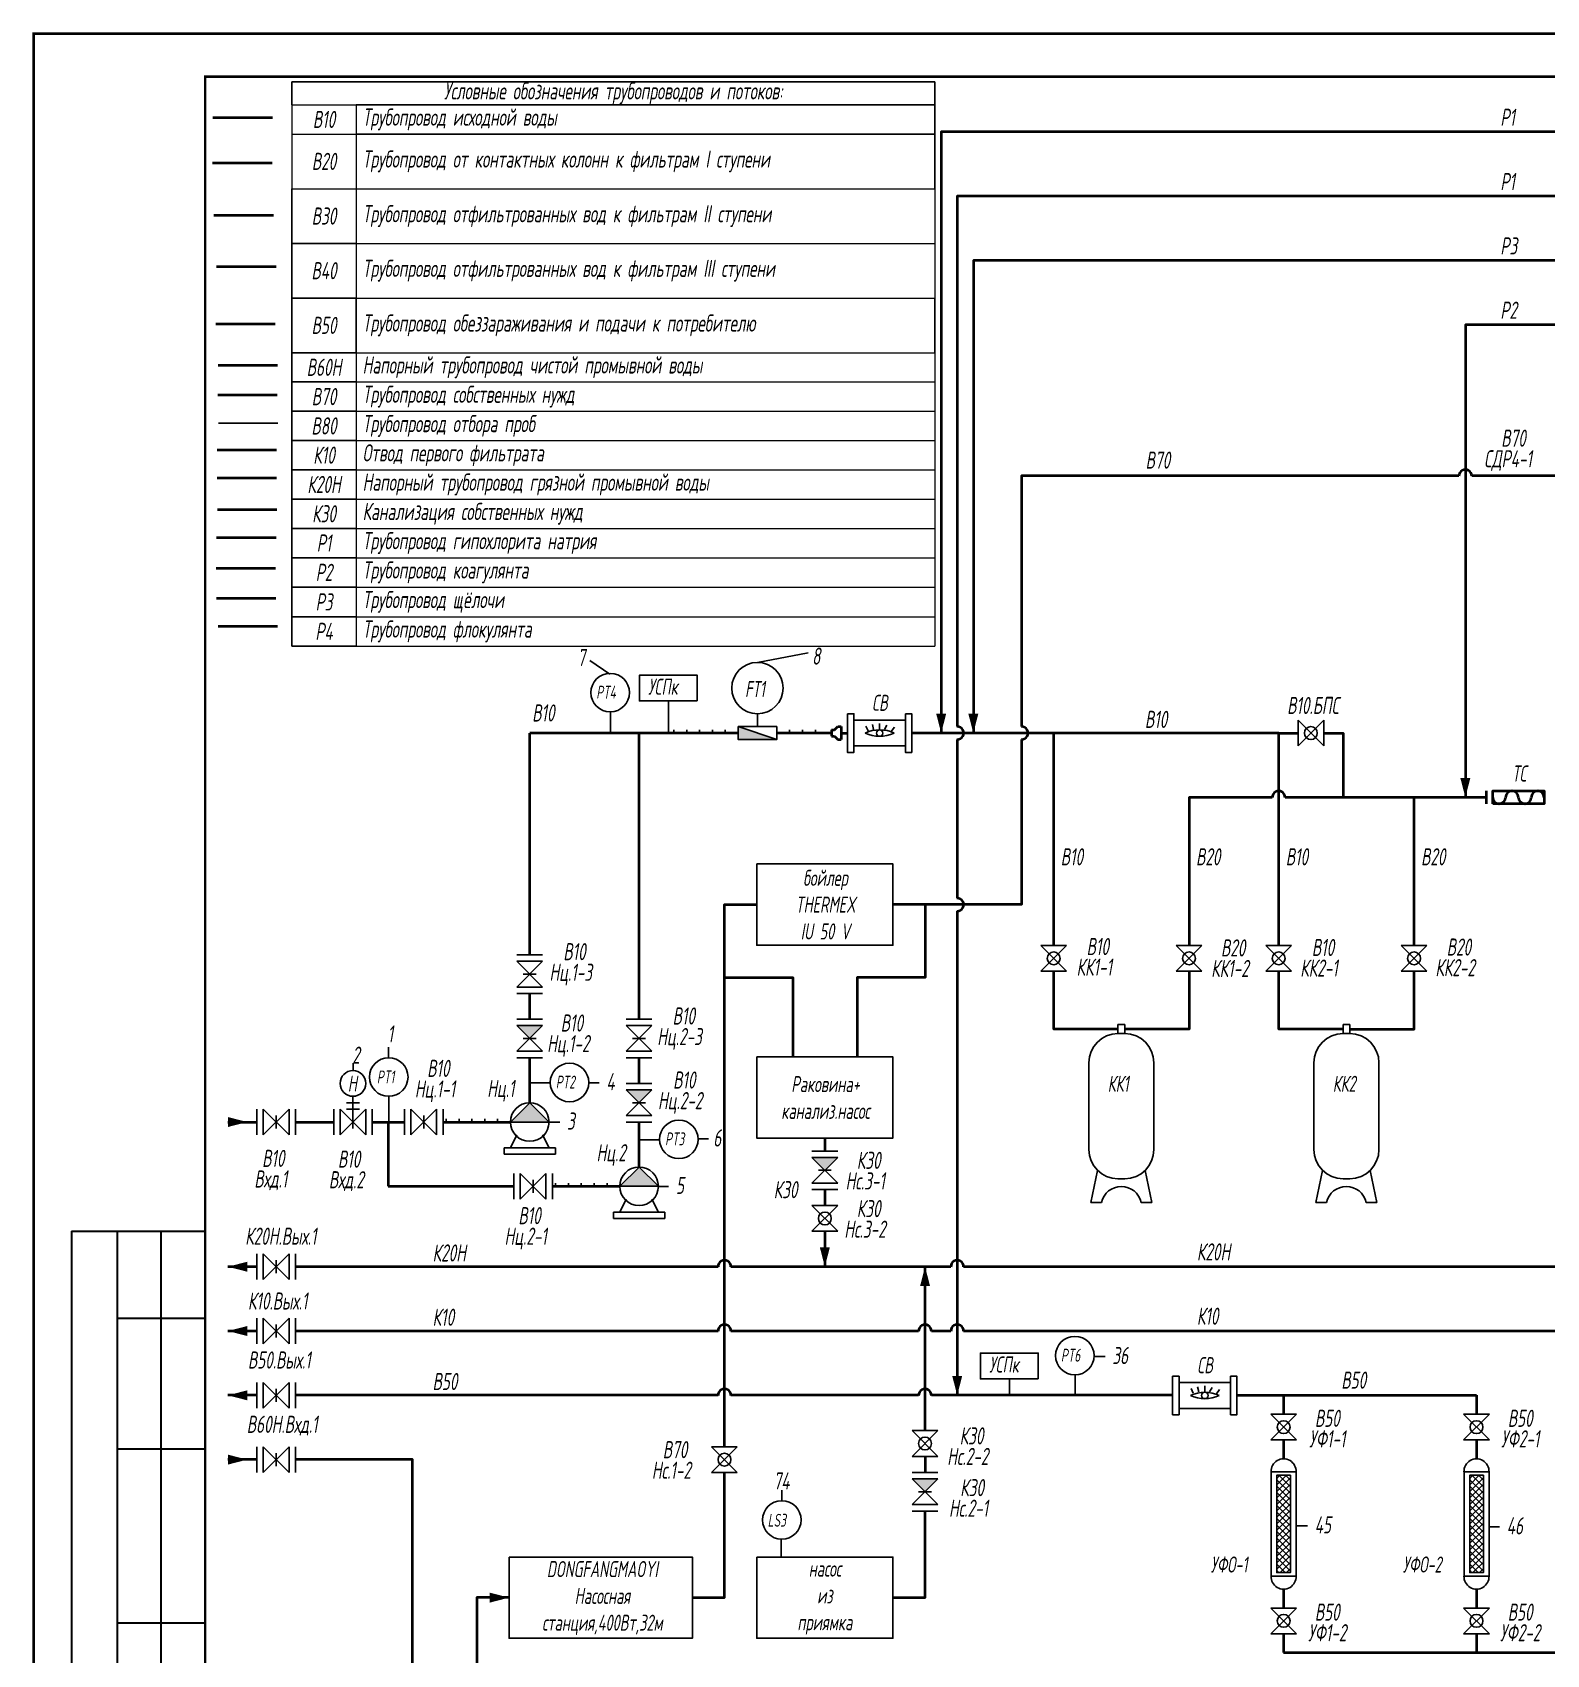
# Model space of a CAD drawing. Header units: millimetres. Extents: x 125 to 10524, y 7125 to 13164.
# Drawn here: x 125.4 to 302, y 10518.9 to 10708.1 of the extents above; entities that cross this region are included whole.
import ezdxf

# ---------------------------------------------------------------- set-up
doc = ezdxf.new("R2010")
doc.units = ezdxf.units.MM
doc.header["$LTSCALE"] = 4
doc.linetypes.add('DASHED2', pattern=[9.525, 6.35, -3.175])
for name, color, linetype in [('1', 7, 'Continuous'), ('2', 7, 'Continuous'), ('В80', 1, 'Continuous'), ('Надписи', 7, 'Continuous')]:
    doc.layers.add(name, color=color, linetype=linetype)
for name, color, linetype, lineweight in [('В10', 66, 'Continuous', 40), ('В30', 136, 'Continuous', 40), ('В40', 142, 'Continuous', 40), ('В50', 180, 'Continuous', 40), ('В60Н', 140, 'Continuous', 40), ('В70', 120, 'Continuous', 40), ('К20Н', 33, 'Continuous', 40), ('К30', 54, 'Continuous', 40), ('Р1', 90, 'Continuous', 40), ('Р2', 220, 'Continuous', 40), ('Р3', 212, 'Continuous', 40), ('Р4', 50, 'Continuous', 40)]:
    doc.layers.add(name, color=color, linetype=linetype, lineweight=lineweight)
doc.layers.add('В20', color=7, linetype='Continuous', lineweight=40, true_color=0x0a7800)
doc.layers.add('К10', color=7, linetype='Continuous', lineweight=40, true_color=0xffbe00)
doc.styles.add('Eskd знаки', font='eskd.shx', dxfattribs={"width": 0.8, "oblique": 10})

# ---------------------------------------------------------------- blocks, each defined once
blk = doc.blocks.new('*T498')
at = {"color": 0, "linetype": 'ByBlock', "lineweight": -2, "transparency": 16777216}
for p, q in [((0, 0), (75, 0)), ((0, 0), (0, -2.69)), ((75, 0), (75, -12.48)), ((7.5, -2.69), (75, -2.69)), ((7.5, -6.11), (75, -6.11)), ((0, -12.48), (0, -65.83)), ((0, -18.86), (7.5, -18.86)), ((0, -25.23), (7.5, -25.23)), ((7.5, -25.23), (7.5, -31.61)), ((75, -25.23), (75, -31.61)), ((0, -31.61), (7.5, -31.61)), ((0, -35.02), (7.5, -35.02)), ((0, -38.44), (7.5, -38.44)), ((0, -41.86), (7.5, -41.86)), ((0, -45.27), (7.5, -45.27)), ((0, -48.69), (7.5, -48.69)), ((0, -52.11), (7.5, -52.11)), ((0, -55.52), (7.5, -55.52)), ((0, -58.94), (7.5, -58.94)), ((0, -62.41), (7.5, -62.41)), ((0, -65.83), (7.5, -65.83))]:
    blk.add_line(p, q, dxfattribs=at)
at = {"color": 7, "linetype": 'ByBlock', "lineweight": 15, "transparency": 16777216}
for p, q in [((0, -2.69), (7.5, -2.69)), ((0, -2.69), (0, -12.48)), ((7.5, -2.69), (7.5, -25.23)), ((0, -6.11), (7.5, -6.11)), ((0, -12.48), (75, -12.48)), ((75, -12.48), (75, -25.23)), ((7.5, -18.86), (75, -18.86)), ((7.5, -25.23), (75, -25.23)), ((7.5, -31.61), (75, -31.61)), ((7.5, -31.61), (7.5, -65.83)), ((75, -31.61), (75, -65.83)), ((7.5, -35.02), (75, -35.02)), ((7.5, -38.44), (75, -38.44)), ((7.5, -41.86), (75, -41.86)), ((7.5, -45.27), (75, -45.27)), ((7.5, -48.69), (75, -48.69)), ((7.5, -52.11), (75, -52.11)), ((7.5, -55.52), (75, -55.52)), ((7.5, -58.94), (75, -58.94)), ((7.5, -62.41), (75, -62.41)), ((7.5, -65.83), (75, -65.83))]:
    blk.add_line(p, q, dxfattribs=at)
at = {"color": 0, "transparency": 16777216, "char_height": 2, "style": 'Eskd знаки'}
for s, insert, width, attachment_point in [('Условные обозначения трубопроводов и потоков:', (37.5, -1.34), 74.9835, 5), ('В10', (3.75, -4.4), 6.825, 5), ('Трубопровод исходной воды', (8.25, -4.4), 66, 4), ('В20', (3.75, -9.29), 6.825, 5), ('Трубопровод от контактных колонн к фильтрам I ступени', (8.25, -9.29), 66, 4), ('В30', (3.75, -15.67), 7.275, 5), ('Трубопровод отфильтрованных вод к фильтрам II ступени', (8.25, -15.67), 66, 4), ('Трубопровод отфильтрованных вод к фильтрам III ступени', (8.25, -22.04), 66, 4), ('В40', (3.75, -22.04), 7.275, 5), ('В50', (3.75, -28.42), 7.275, 5), ('Трубопровод обеззараживания и подачи к потребителю', (8.25, -28.42), 66, 4), ('Напорный трубопровод чистой промывной воды', (8.25, -33.31), 66, 4), ('В60Н', (3.75, -33.31), 7.275, 5), ('В70', (3.75, -36.73), 7.275, 5), ('Трубопровод собственных нужд', (8.25, -36.73), 66, 4), ('В80', (3.75, -40.15), 7.275, 5), ('Трубопровод отбора проб', (8.25, -40.15), 66, 4), ('К10', (3.75, -43.56), 7.275, 5), ('Отвод первого фильтрата', (8.25, -43.56), 66, 4), ('К20Н', (3.75, -46.98), 7.275, 5), ('Напорный трубопровод грязной промывной воды', (8.25, -46.98), 66, 4), ('Канализация собственных нужд', (8.25, -50.4), 66, 4), ('К30', (3.75, -50.4), 7.275, 5), ('Р1', (3.75, -53.81), 7.275, 5), ('Трубопровод гипохлорита натрия', (8.25, -53.81), 66, 4), ('Р2', (3.75, -57.23), 7.275, 5), ('Трубопровод коагулянта', (8.25, -57.23), 66, 4), ('Р3', (3.75, -60.68), 7.275, 5), ('Трубопровод щёлочи', (8.25, -60.68), 66, 4), ('Р4', (3.75, -64.12), 7.275, 5), ('Трубопровод флокулянта', (8.25, -64.12), 66, 4)]:
    blk.add_mtext(s, dxfattribs=dict(at, insert=insert, width=width, attachment_point=attachment_point))
blk = doc.blocks.new('Формат А3')
at = {"color": 0, "linetype": 'Continuous', "const_width": 0.3}
for points in [[(-420, 297), (0, 297), (0, 0), (-420, 0)], [(-400, 5), (-400, 292), (-5, 292), (-5, 5)]]:
    blk.add_lwpolyline(points, close=True, dxfattribs=at)
blk = doc.blocks.new('A$C73A268AF')
at = {"lineweight": 30}
for p, q in [((4.57, 157.46), (20.05, 157.46)), ((4.57, 157.46), (4.57, 91.46)), ((9.89, 157.46), (9.89, 91.46)), ((14.97, 157.46), (14.97, 91.46)), ((9.89, 147.31), (20.05, 147.31)), ((9.89, 132.08), (20.05, 132.08)), ((9.89, 111.77), (20.05, 111.77))]:
    blk.add_line(p, q, dxfattribs=at)
blk.add_blockref('Формат А3', (420.15, 0.15))

msp = doc.modelspace()

# ---------------------------------------------------------------- hatches: boundary and pattern name
h = msp.add_hatch(color=256)
h.dxf.hatch_style = 1
h.paths.add_polyline_path([(184.87, 10592.26), (181.87, 10592.26), (183.37, 10590.76)])
h = msp.add_hatch(color=256)
h.dxf.hatch_style = 1
h.paths.add_polyline_path([(185.62, 10581.01), (183.37, 10583.26), (181.13, 10581.01)])
h = msp.add_hatch(color=256)
h.dxf.hatch_style = 1
h.paths.add_polyline_path([(197.62, 10584.76), (194.62, 10584.76), (196.12, 10583.26)])
h = msp.add_hatch(color=256)
h.dxf.hatch_style = 1
h.paths.add_polyline_path([(198.37, 10573.51), (196.12, 10575.76), (193.88, 10573.51)])
h = msp.add_hatch(color=256)
h.dxf.hatch_style = 1
h.paths.add_polyline_path([(219.29, 10576.88), (216.29, 10576.88), (217.79, 10575.38)])
h = msp.add_hatch(color=256)
h.dxf.hatch_style = 1
h.paths.add_polyline_path([(230.98, 10539.38), (227.98, 10539.38), (229.48, 10537.88)])
at = {"layer": '1'}
h = msp.add_hatch(dxfattribs=at)
h.set_pattern_fill('ANSI37', color=256, scale=0.16875, angle=-90, style=0)
h.set_pattern_definition([(315, (-58.7916, 10688.25724), (0.37885456, 0.37885456), []), (45, (-58.7916, 10688.25724), (-0.37885456, 0.37885456), [])])
h.paths.add_polyline_path([(270.51, 10528.46), (272.1, 10528.46), (272.1, 10539.8), (270.51, 10539.8)])
h = msp.add_hatch(dxfattribs=at)
h.set_pattern_fill('ANSI37', color=256, scale=0.16875, angle=-90, style=0)
h.set_pattern_definition([(315, (-36.2916, 10688.25724), (0.37885456, 0.37885456), []), (45, (-36.2916, 10688.25724), (-0.37885456, 0.37885456), [])])
h.paths.add_polyline_path([(293.01, 10528.46), (294.6, 10528.46), (294.6, 10539.8), (293.01, 10539.8)])
at = {"layer": '2', "ltscale": 0.5}
msp.add_hatch(color=256, dxfattribs=at).paths.add_polyline_path([(207.68, 10627.13), (207.68, 10625.63), (212.18, 10625.63)])

# ---------------------------------------------------------------- linework, layer by layer
at = {"color": 30, "true_color": 0xf26722}
for p, q in [((192.77, 10628.84), (192.77, 10626.45)), ((209.93, 10628.69), (209.93, 10627.13)), ((185.76, 10585.57), (183.37, 10585.57)), ((166.92, 10584.01), (166.92, 10581.01)), ((198.51, 10578.94), (196.12, 10578.94)), ((246.97, 10551.5), (246.97, 10549.11))]:
    msp.add_line(p, q, dxfattribs=at)
for p, q in [((200.18, 10626.38), (200.18, 10626.76)), ((201.68, 10626.38), (201.68, 10626.76)), ((203.18, 10626.38), (203.18, 10626.76)), ((204.68, 10626.38), (204.68, 10626.76)), ((206.18, 10626.76), (206.18, 10626.38)), ((213.68, 10626.38), (213.68, 10626.76)), ((215.18, 10626.38), (215.18, 10626.76)), ((216.68, 10626.76), (216.68, 10626.38)), ((272.98, 10624.88), (272.98, 10627.88)), ((272.98, 10627.88), (275.98, 10624.88)), ((272.98, 10624.88), (275.98, 10627.88)), ((275.98, 10624.88), (275.98, 10627.88)), ((184.87, 10600.51), (181.87, 10600.51)), ((242.98, 10601.6), (245.98, 10601.6)), ((245.98, 10601.6), (242.98, 10598.6)), ((242.98, 10601.6), (245.98, 10598.6)), ((258.77, 10601.6), (261.77, 10601.6)), ((261.77, 10601.6), (258.77, 10598.6)), ((258.77, 10601.6), (261.77, 10598.6)), ((269.23, 10601.6), (272.23, 10601.6)), ((272.23, 10601.6), (269.23, 10598.6)), ((269.23, 10601.6), (272.23, 10598.6)), ((285.02, 10601.6), (288.02, 10601.6)), ((288.02, 10601.6), (285.02, 10598.6)), ((285.02, 10601.6), (288.02, 10598.6)), ((184.87, 10599.76), (181.87, 10599.76)), ((181.87, 10599.76), (184.87, 10596.76)), ((184.87, 10599.76), (181.87, 10596.76)), ((182.62, 10598.26), (184.12, 10598.26)), ((242.98, 10598.6), (245.98, 10598.6)), ((258.77, 10598.6), (261.77, 10598.6)), ((269.23, 10598.6), (272.23, 10598.6)), ((285.02, 10598.6), (288.02, 10598.6)), ((184.87, 10596.76), (181.87, 10596.76)), ((184.87, 10596.01), (181.87, 10596.01)), ((184.87, 10593.01), (181.87, 10593.01)), ((197.62, 10593.01), (194.62, 10593.01)), ((184.87, 10592.26), (181.87, 10592.26)), ((181.87, 10592.26), (184.87, 10589.26)), ((184.87, 10592.26), (181.87, 10589.26)), ((182.62, 10590.76), (184.12, 10590.76)), ((197.62, 10592.26), (194.62, 10592.26)), ((194.62, 10592.26), (197.62, 10589.26)), ((197.62, 10592.26), (194.62, 10589.26)), ((195.37, 10590.76), (196.87, 10590.76)), ((184.87, 10589.26), (181.87, 10589.26)), ((197.62, 10589.26), (194.62, 10589.26)), ((184.87, 10588.51), (181.87, 10588.51)), ((197.62, 10588.51), (194.62, 10588.51)), ((197.62, 10585.51), (194.62, 10585.51)), ((162, 10583.26), (163.5, 10583.26)), ((162.75, 10580.26), (162.75, 10584.01)), ((197.62, 10584.76), (194.62, 10584.76)), ((194.62, 10584.76), (197.62, 10581.76)), ((197.62, 10584.76), (194.62, 10581.76)), ((195.37, 10583.26), (196.87, 10583.26)), ((151.54, 10582.51), (151.54, 10579.51)), ((152.29, 10582.51), (152.29, 10579.51)), ((152.29, 10579.51), (155.29, 10582.51)), ((152.29, 10582.51), (155.29, 10579.51)), ((153.79, 10580.26), (153.79, 10581.76)), ((155.29, 10582.51), (155.29, 10579.51)), ((156.04, 10582.51), (156.04, 10579.51)), ((160.5, 10582.51), (160.5, 10579.51)), ((161.25, 10582.51), (161.25, 10579.51)), ((161.25, 10579.51), (164.25, 10582.51)), ((161.25, 10582.51), (164.25, 10579.51)), ((162, 10582.51), (163.5, 10582.51)), ((164.25, 10582.51), (164.25, 10579.51)), ((165, 10582.51), (165, 10579.51)), ((168.75, 10582.51), (168.75, 10579.51)), ((169.5, 10582.51), (169.5, 10579.51)), ((169.5, 10579.51), (172.5, 10582.51)), ((169.5, 10582.51), (172.5, 10579.51)), ((171, 10580.26), (171, 10581.76)), ((172.5, 10582.51), (172.5, 10579.51)), ((173.25, 10582.51), (173.25, 10579.51)), ((173.62, 10581.01), (173.62, 10581.38)), ((175.12, 10581.01), (175.12, 10581.38)), ((176.62, 10581.01), (176.62, 10581.38)), ((178.12, 10581.01), (178.12, 10581.38)), ((179.62, 10581.38), (179.62, 10581.01)), ((197.62, 10581.76), (194.62, 10581.76)), ((181.12, 10581.01), (185.62, 10581.01)), ((181.12, 10578.01), (181.87, 10579.51)), ((185.62, 10578.01), (184.87, 10579.51)), ((197.62, 10581.01), (194.62, 10581.01)), ((180.37, 10577.26), (180.37, 10578.01)), ((180.37, 10578.01), (186.37, 10578.01)), ((186.37, 10578.01), (186.37, 10577.26)), ((219.29, 10577.63), (216.29, 10577.63)), ((180.37, 10577.26), (186.37, 10577.26)), ((219.29, 10576.88), (216.29, 10576.88)), ((216.29, 10576.88), (219.29, 10573.88)), ((219.29, 10576.88), (216.29, 10573.88)), ((181.51, 10575.01), (181.51, 10572.01)), ((182.26, 10575.01), (182.26, 10572.01)), ((182.26, 10572.01), (185.26, 10575.01)), ((182.26, 10575.01), (185.26, 10572.01)), ((183.76, 10572.76), (183.76, 10574.26)), ((185.26, 10575.01), (185.26, 10572.01)), ((186.01, 10575.01), (186.01, 10572.01)), ((186.38, 10573.51), (186.38, 10573.88)), ((187.88, 10573.51), (187.88, 10573.88)), ((189.38, 10573.51), (189.38, 10573.88)), ((190.88, 10573.51), (190.88, 10573.88)), ((192.38, 10573.88), (192.38, 10573.51)), ((219.29, 10573.88), (216.29, 10573.88)), ((217.04, 10575.38), (218.54, 10575.38)), ((193.87, 10573.51), (198.37, 10573.51)), ((193.87, 10570.51), (194.62, 10572.01)), ((198.37, 10570.51), (197.62, 10572.01)), ((219.29, 10573.13), (216.29, 10573.13)), ((193.12, 10569.76), (193.12, 10570.51)), ((193.12, 10570.51), (199.12, 10570.51)), ((199.12, 10570.51), (199.12, 10569.76)), ((216.29, 10571.26), (219.29, 10571.26)), ((219.29, 10571.26), (216.29, 10568.26)), ((216.29, 10571.26), (219.29, 10568.26)), ((193.12, 10569.76), (199.12, 10569.76)), ((216.29, 10568.26), (219.29, 10568.26)), ((151.54, 10565.63), (151.54, 10562.63)), ((152.29, 10565.63), (152.29, 10562.63)), ((152.29, 10562.63), (155.29, 10565.63)), ((152.29, 10565.63), (155.29, 10562.63)), ((153.79, 10563.38), (153.79, 10564.88)), ((155.29, 10565.63), (155.29, 10562.63)), ((156.04, 10565.63), (156.04, 10562.63)), ((151.54, 10558.13), (151.54, 10555.13)), ((152.29, 10558.13), (152.29, 10555.13)), ((152.29, 10555.13), (155.29, 10558.13)), ((152.29, 10558.13), (155.29, 10555.13)), ((153.79, 10555.88), (153.79, 10557.38)), ((155.29, 10558.13), (155.29, 10555.13)), ((156.04, 10558.13), (156.04, 10555.13)), ((151.54, 10550.63), (151.54, 10547.63)), ((152.29, 10550.63), (152.29, 10547.63)), ((152.29, 10547.63), (155.29, 10550.63)), ((152.29, 10550.63), (155.29, 10547.63)), ((153.79, 10548.38), (153.79, 10549.88)), ((155.29, 10550.63), (155.29, 10547.63)), ((156.04, 10550.63), (156.04, 10547.63)), ((269.8, 10546.92), (272.8, 10546.92)), ((272.8, 10546.92), (269.8, 10543.92)), ((269.8, 10546.92), (272.8, 10543.92)), ((292.3, 10546.92), (295.3, 10546.92)), ((295.3, 10546.92), (292.3, 10543.92)), ((292.3, 10546.92), (295.3, 10543.92)), ((227.98, 10545.01), (230.98, 10545.01)), ((230.98, 10545.01), (227.98, 10542.01)), ((227.98, 10545.01), (230.98, 10542.01)), ((269.8, 10543.92), (272.8, 10543.92)), ((292.3, 10543.92), (295.3, 10543.92)), ((151.54, 10543.13), (151.54, 10540.13)), ((152.29, 10543.13), (152.29, 10540.13)), ((152.29, 10540.13), (155.29, 10543.13)), ((152.29, 10543.13), (155.29, 10540.13)), ((153.79, 10540.88), (153.79, 10542.38)), ((155.29, 10543.13), (155.29, 10540.13)), ((156.04, 10543.13), (156.04, 10540.13)), ((204.58, 10543.13), (207.58, 10543.13)), ((207.58, 10543.13), (204.58, 10540.13)), ((204.58, 10543.13), (207.58, 10540.13)), ((227.98, 10542.01), (230.98, 10542.01)), ((204.58, 10540.13), (207.58, 10540.13)), ((230.98, 10540.13), (227.98, 10540.13)), ((230.98, 10539.38), (227.98, 10539.38)), ((227.98, 10539.38), (230.98, 10536.38)), ((230.98, 10539.38), (227.98, 10536.38)), ((228.73, 10537.88), (230.23, 10537.88)), ((230.98, 10536.38), (227.98, 10536.38)), ((230.98, 10535.63), (227.98, 10535.63)), ((269.8, 10524.32), (272.8, 10524.32)), ((272.8, 10524.32), (269.8, 10521.32)), ((269.8, 10524.32), (272.8, 10521.32)), ((292.3, 10524.32), (295.3, 10524.32)), ((295.3, 10524.32), (292.3, 10521.32)), ((292.3, 10524.32), (295.3, 10521.32)), ((269.8, 10521.32), (272.8, 10521.32)), ((292.3, 10521.32), (295.3, 10521.32))]:
    msp.add_line(p, q)
at = {"ltscale": 10}
for p, q in [((183.37, 10583.26), (181.13, 10581.01)), ((183.37, 10583.26), (185.62, 10581.01)), ((196.12, 10575.76), (193.88, 10573.51)), ((196.12, 10575.76), (198.37, 10573.51))]:
    msp.add_line(p, q, dxfattribs=at)
for points in [[(155.62, 10649.21), (155.62, 10652.59)], [(199.54, 10626.38), (199.54, 10630.13)], [(239.32, 10549.18), (239.32, 10551.05)]]:
    msp.add_lwpolyline(points)
for points in [[(202.91, 10630.13), (196.16, 10630.13), (196.16, 10633.13), (202.91, 10633.13)], [(209.84, 10611.11), (225.73, 10611.11), (225.73, 10601.63), (209.84, 10601.63)], [(209.84, 10588.61), (225.73, 10588.61), (225.73, 10579.13), (209.84, 10579.13)], [(242.69, 10551.05), (235.94, 10551.05), (235.94, 10554.05), (242.69, 10554.05)], [(180.96, 10530.27), (202.34, 10530.27), (202.34, 10520.79), (180.96, 10520.79)], [(209.84, 10530.27), (225.73, 10530.27), (225.73, 10520.79), (209.84, 10520.79)]]:
    msp.add_lwpolyline(points, close=True)
at = {"color": 30, "true_color": 0xf26722}
for centre, radius in [((209.93, 10631.63), 3), ((192.75, 10631.1), 2.25), ((162.75, 10585.51), 1.5), ((166.92, 10586.26), 2.25), ((188.01, 10585.62), 2.25), ((200.76, 10578.99), 2.25), ((246.95, 10553.76), 2.25), ((212.77, 10534.59), 2.25)]:
    msp.add_circle(centre, radius, dxfattribs=at)
for centre, radius in [((274.48, 10626.38), 0.75), ((244.48, 10600.1), 0.75), ((260.27, 10600.1), 0.75), ((270.73, 10600.1), 0.75), ((286.52, 10600.1), 0.75), ((183.37, 10581.01), 2.25), ((196.12, 10573.51), 2.25), ((217.79, 10569.76), 0.75), ((271.3, 10545.42), 0.75), ((293.8, 10545.42), 0.75), ((229.48, 10543.51), 0.75), ((206.08, 10541.63), 0.75), ((271.3, 10522.82), 0.75), ((293.8, 10522.82), 0.75)]:
    msp.add_circle(centre, radius)
at = {"layer": '1'}
for p, q in [((222.83, 10626.66), (222.57, 10627.19)), ((223.48, 10626.81), (223.33, 10627.39)), ((224.18, 10627.51), (224.18, 10626.76)), ((224.73, 10626.8), (225.02, 10627.31)), ((225.53, 10626.57), (225.9, 10627.08)), ((251.98, 10592.37), (252.77, 10592.37)), ((251.98, 10592.37), (251.98, 10591.33)), ((251.98, 10591.33), (252.77, 10591.33)), ((252.77, 10592.37), (252.77, 10591.33)), ((278.23, 10592.37), (279.02, 10592.37)), ((278.23, 10592.37), (278.23, 10591.33)), ((278.23, 10591.33), (279.02, 10591.33)), ((279.02, 10592.37), (279.02, 10591.33)), ((248.58, 10587.92), (248.58, 10577.8)), ((256.17, 10587.92), (256.17, 10577.8)), ((274.83, 10587.92), (274.83, 10577.8)), ((282.42, 10587.92), (282.42, 10577.8)), ((252.77, 10574.4), (251.98, 10574.4)), ((279.02, 10574.4), (278.23, 10574.4)), ((260.76, 10549.39), (260.5, 10549.92)), ((261.41, 10549.53), (261.26, 10550.12)), ((262.11, 10550.23), (262.11, 10549.48)), ((262.66, 10549.52), (262.95, 10550.04)), ((263.46, 10549.3), (263.83, 10549.8))]:
    msp.add_line(p, q, dxfattribs=at)
at = {"layer": '1', "ltscale": 0.166667}
for p, q in [((249.6, 10575.37), (248.82, 10571.63)), ((255.15, 10575.37), (255.93, 10571.63)), ((275.85, 10575.37), (275.07, 10571.63)), ((281.4, 10575.37), (282.18, 10571.63)), ((248.82, 10571.63), (250.06, 10571.63)), ((255.93, 10571.63), (254.69, 10571.63)), ((275.07, 10571.63), (276.31, 10571.63)), ((282.18, 10571.63), (280.94, 10571.63))]:
    msp.add_line(p, q, dxfattribs=at)
at = {"layer": '1'}
for points in [[(220.43, 10628.63), (221.18, 10628.63), (221.18, 10624.13), (220.43, 10624.13)], [(227.18, 10628.63), (227.93, 10628.63), (227.93, 10624.13), (227.18, 10624.13)], [(221.18, 10627.88), (227.18, 10627.88), (227.18, 10624.88), (221.18, 10624.88)], [(258.36, 10551.36), (259.11, 10551.36), (259.11, 10546.86), (258.36, 10546.86)], [(265.11, 10551.36), (265.86, 10551.36), (265.86, 10546.86), (265.11, 10546.86)], [(259.11, 10550.61), (265.11, 10550.61), (265.11, 10547.61), (259.11, 10547.61)], [(272.76, 10540.2), (272.76, 10528.04), (269.85, 10528.04), (269.85, 10540.2)], [(272.1, 10539.8), (272.1, 10528.46), (270.51, 10528.46), (270.51, 10539.8)], [(295.26, 10540.2), (295.26, 10528.04), (292.35, 10528.04), (292.35, 10540.2)], [(294.6, 10539.8), (294.6, 10528.46), (293.01, 10528.46), (293.01, 10539.8)]]:
    msp.add_lwpolyline(points, close=True, dxfattribs=at)
for centre in [(224.18, 10626.38), (262.11, 10549.11)]:
    msp.add_circle(centre, 0.375, dxfattribs=at)
for centre, radius, start, end in [((224.18, 10622.81), 3.95, 64.7203, 115.2797), ((224.18, 10629.99), 3.98, 244.9424, 295.0576), ((251.98, 10587.92), 3.4, 90, 180), ((252.77, 10587.92), 3.4, 0, 90), ((278.23, 10587.92), 3.4, 90, 180), ((279.02, 10587.92), 3.4, 0, 90), ((251.98, 10577.8), 3.4, 180, 270), ((252.77, 10577.8), 3.4, 270, 0), ((278.23, 10577.8), 3.4, 180, 270), ((279.02, 10577.8), 3.4, 270, 0), ((262.11, 10545.54), 3.95, 64.7203, 115.2797), ((262.11, 10552.72), 3.98, 244.9424, 295.0576), ((271.3, 10540.26), 1.46, 357.6713, 182.3287), ((293.8, 10540.26), 1.46, 357.6713, 182.3287), ((271.3, 10527.98), 1.46, 177.5077, 2.4923), ((293.8, 10527.98), 1.46, 177.5077, 2.4923)]:
    msp.add_arc(centre, radius, start, end, dxfattribs=at)
at = {"layer": '1', "ltscale": 0.166667}
for centre in [(252.37, 10571.12), (278.62, 10571.12)]:
    msp.add_arc(centre, 2.37, 12.3418, 167.6582, dxfattribs=at)
at = {"layer": '2', "ltscale": 0.5}
msp.add_line((207.68, 10627.13), (212.18, 10625.63), dxfattribs=at)
msp.add_lwpolyline([(207.68, 10627.13), (212.18, 10627.13), (212.18, 10625.63), (207.68, 10625.63)], close=True, dxfattribs=at)
at = {"layer": 'В10'}
for p, q in [((153.37, 10698.15), (146.41, 10698.15)), ((218.55, 10626.76), (218.55, 10626.01)), ((218.55, 10626.76), (218.93, 10626.76)), ((218.93, 10626.76), (219.3, 10627.13)), ((219.3, 10627.13), (219.68, 10627.13)), ((219.68, 10627.13), (219.68, 10625.63)), ((196.12, 10626.38), (183.37, 10626.38)), ((183.37, 10600.51), (183.37, 10626.38)), ((196.12, 10593.01), (196.12, 10626.38)), ((207.68, 10626.38), (196.12, 10626.38)), ((218.55, 10626.38), (212.18, 10626.38)), ((218.55, 10626.01), (218.93, 10626.01)), ((218.93, 10626.01), (219.3, 10625.63)), ((219.3, 10625.63), (219.68, 10625.63)), ((219.68, 10626.38), (220.43, 10626.38)), ((183.37, 10593.01), (183.37, 10596.01)), ((183.37, 10583.26), (183.37, 10588.51)), ((196.12, 10585.51), (196.12, 10588.51)), ((148.16, 10581.01), (151.54, 10581.01)), ((156.04, 10581.01), (160.5, 10581.01)), ((165, 10581.01), (168.75, 10581.01)), ((166.87, 10581.01), (166.87, 10573.51)), ((173.25, 10581.01), (181.13, 10581.01)), ((196.12, 10575.76), (196.12, 10581.01)), ((166.87, 10573.51), (181.51, 10573.51)), ((186.01, 10573.51), (193.87, 10573.51))]:
    msp.add_line(p, q, dxfattribs=at)
for points in [[(270.73, 10601.6), (270.73, 10626.38), (227.93, 10626.38)], [(244.48, 10601.6), (244.48, 10626.38)], [(270.73, 10626.38), (272.98, 10626.38)], [(275.98, 10626.38), (278.23, 10626.38), (278.23, 10618.88)], [(251.98, 10591.85), (244.48, 10591.85), (244.48, 10598.6)], [(278.23, 10591.85), (270.73, 10591.85), (270.73, 10598.6)]]:
    msp.add_lwpolyline(points, dxfattribs=at)
msp.add_lwpolyline([(148.16, 10581.01, 1.16, 0, 0), (150.41, 10581.01, 0, 0, 0)], format="xyseb", dxfattribs=at)
at = {"layer": 'В20', "ltscale": 0.3}
msp.add_line((146.35, 10692.89), (153.31, 10692.89), dxfattribs=at)
at = {"layer": 'В20'}
msp.add_line((294.94, 10619.63), (294.94, 10618.13), dxfattribs=at)
msp.add_lwpolyline([(295.69, 10618.13), (295.69, 10619.63), (301.69, 10619.63), (301.69, 10618.13)], close=True, dxfattribs=at)
for points in [[(269.98, 10618.88), (260.27, 10618.88), (260.27, 10601.6)], [(294.94, 10618.88), (271.48, 10618.88)], [(286.52, 10601.6), (286.52, 10618.88)], [(260.27, 10598.6), (260.27, 10591.85), (252.77, 10591.85)], [(279.02, 10591.85), (286.52, 10591.85), (286.52, 10598.6)]]:
    msp.add_lwpolyline(points, dxfattribs=at)
for centre, start, end in [((270.73, 10618.88), 359.7459, 180.2541), ((297.94, 10618.88), 0, 180), ((300.94, 10618.88), 0, 180), ((296.44, 10618.88), 180, 0), ((299.44, 10618.88), 180, 0)]:
    msp.add_arc(centre, 0.75, start, end, dxfattribs=at)
at = {"layer": 'В30', "ltscale": 0.3}
msp.add_line((146.52, 10686.81), (153.49, 10686.81), dxfattribs=at)
at = {"layer": 'В40', "ltscale": 0.3}
msp.add_line((146.82, 10680.79), (153.78, 10680.79), dxfattribs=at)
at = {"layer": 'В50'}
for p, q in [((153.67, 10674.07), (146.75, 10674.07)), ((265.81, 10549.13), (293.8, 10549.13)), ((271.3, 10526.5), (271.3, 10524.32)), ((293.8, 10526.5), (293.8, 10524.32)), ((271.3, 10521.32), (271.3, 10519.13)), ((293.8, 10521.32), (293.8, 10519.13)), ((271.3, 10519.13), (304.12, 10519.13))]:
    msp.add_line(p, q, dxfattribs=at)
msp.add_lwpolyline([(150.41, 10549.13, 1.16, 0, 0), (148.16, 10549.13, 0, 0, 0)], format="xyseb", dxfattribs=at)
for points in [[(151.54, 10549.13), (148.16, 10549.13)], [(205.34, 10549.13), (156.04, 10549.13)], [(228.73, 10549.13), (206.84, 10549.13)], [(258.33, 10549.13), (230.23, 10549.13)], [(271.3, 10549.13), (271.3, 10546.92)], [(293.8, 10549.13), (293.8, 10546.92)], [(271.3, 10543.92), (271.3, 10541.72)], [(293.8, 10543.92), (293.8, 10541.72)]]:
    msp.add_lwpolyline(points, dxfattribs=at)
for centre in [(206.09, 10549.13), (229.48, 10549.13)]:
    msp.add_arc(centre, 0.75, 359.7459, 180.2541, dxfattribs=at)
at = {"layer": 'В60Н'}
msp.add_line((153.95, 10669.27), (147.03, 10669.27), dxfattribs=at)
msp.add_lwpolyline([(148.16, 10541.63, 1.16, 0, 0), (150.41, 10541.63, 0, 0, 0)], format="xyseb", dxfattribs=at)
for points in [[(151.54, 10541.63), (148.16, 10541.63)], [(223.2, 10476.76), (169.71, 10476.76), (169.71, 10541.63), (156.04, 10541.63)]]:
    msp.add_lwpolyline(points, dxfattribs=at)
at = {"layer": 'В70'}
msp.add_line((153.89, 10665.78), (146.97, 10665.78), dxfattribs=at)
for points in [[(291.75, 10656.38), (240.73, 10656.38), (240.73, 10627.13)], [(327.75, 10656.38), (293.25, 10656.38)], [(240.73, 10625.63), (240.73, 10606.37), (225.73, 10606.37)], [(206.09, 10543.13), (206.09, 10606.37), (209.84, 10606.37)], [(229.48, 10606.37), (229.48, 10597.88), (221.54, 10597.88), (221.54, 10588.61)], [(206.09, 10597.88), (214.04, 10597.88), (214.04, 10588.61)], [(202.34, 10525.53), (206.09, 10525.53), (206.09, 10540.13)], [(180.96, 10525.53), (177.21, 10525.53), (177.21, 10485.76)]]:
    msp.add_lwpolyline(points, dxfattribs=at)
msp.add_lwpolyline([(178.71, 10525.53, 1.16, 0, 0), (180.96, 10525.53, 0, 0, 0)], format="xyseb", dxfattribs=at)
for centre, start, end in [((292.5, 10656.38), 359.7459, 180.2541), ((240.73, 10626.38), 269.7459, 90.2541)]:
    msp.add_arc(centre, 0.75, start, end, dxfattribs=at)
at = {"layer": 'В80'}
msp.add_line((154, 10662.55), (147.08, 10662.55), dxfattribs=at)
at = {"layer": 'К10'}
msp.add_line((153.84, 10659.38), (146.92, 10659.38), dxfattribs=at)
msp.add_lwpolyline([(150.41, 10556.63, 1.16, 0, 0), (148.16, 10556.63, 0, 0, 0)], format="xyseb", dxfattribs=at)
for points in [[(151.54, 10556.63), (148.16, 10556.63)], [(205.34, 10556.63), (156.04, 10556.63)], [(228.73, 10556.63), (206.84, 10556.63)], [(232.48, 10556.63), (230.23, 10556.63)], [(304.12, 10556.63), (233.98, 10556.63)]]:
    msp.add_lwpolyline(points, dxfattribs=at)
for centre in [(206.09, 10556.63), (229.48, 10556.63), (233.23, 10556.63)]:
    msp.add_arc(centre, 0.75, 359.7459, 180.2541, dxfattribs=at)
at = {"layer": 'К20Н'}
msp.add_line((153.81, 10656.13), (146.9, 10656.13), dxfattribs=at)
msp.add_lwpolyline([(150.41, 10564.13, 1.16, 0, 0), (148.16, 10564.13, 0, 0, 0)], format="xyseb", dxfattribs=at)
for points in [[(151.54, 10564.13), (148.16, 10564.13)], [(205.34, 10564.13), (156.04, 10564.13)], [(232.48, 10564.13), (206.84, 10564.13)], [(304.12, 10564.13), (233.98, 10564.13)]]:
    msp.add_lwpolyline(points, dxfattribs=at)
for centre in [(206.09, 10564.13), (233.23, 10564.13)]:
    msp.add_arc(centre, 0.75, 359.7459, 180.2541, dxfattribs=at)
at = {"layer": 'К30'}
msp.add_line((153.85, 10652.43), (146.93, 10652.43), dxfattribs=at)
for points in [[(217.79, 10579.13), (217.79, 10577.63)], [(217.79, 10573.13), (217.79, 10571.26)], [(217.79, 10568.26), (217.79, 10564.13)], [(229.48, 10545.01), (229.48, 10564.13)], [(229.48, 10542.01), (229.48, 10540.13)], [(225.73, 10525.53), (229.48, 10525.53), (229.48, 10535.63)]]:
    msp.add_lwpolyline(points, dxfattribs=at)
for points in [[(217.79, 10566.38, 1.16, 0, 0), (217.79, 10564.13, 0, 0, 0)], [(229.48, 10561.88, 1.16, 0, 0), (229.48, 10564.13, 0, 0, 0)]]:
    msp.add_lwpolyline(points, format="xyseb", dxfattribs=at)
at = {"layer": 'Надписи', "color": 30, "true_color": 0xf26722}
for p, q in [((192.71, 10633.26), (190.38, 10634.85)), ((209.94, 10634.63), (215.86, 10635.76)), ((166.91, 10588.5), (166.91, 10589.75)), ((162.78, 10587.01), (162.78, 10587.88)), ((190.21, 10585.6), (191.46, 10585.6)), ((185.62, 10581.01), (186.87, 10581.01)), ((202.98, 10579.05), (204.23, 10579.05)), ((198.33, 10573.5), (199.57, 10573.5)), ((249.23, 10553.66), (250.47, 10553.66)), ((212.77, 10536.83), (212.77, 10538.08)), ((272.84, 10533.91), (274.08, 10533.91)), ((295.23, 10533.78), (296.48, 10533.78))]:
    msp.add_line(p, q, dxfattribs=at)
at = {"layer": 'Надписи', "color": 30, "linetype": 'DASHED2', "ltscale": 10, "true_color": 0xf26722}
msp.add_line((212.71, 10532.34), (212.71, 10530.27), dxfattribs=at)
at = {"layer": 'Р1'}
msp.add_line((153.8, 10649.14), (146.83, 10649.14), dxfattribs=at)
for points in [[(375.37, 10674.01), (375.37, 10696.51), (231.36, 10696.51), (231.36, 10626.38)], [(361.87, 10674.01), (358.12, 10674.01), (358.12, 10689.01), (233.23, 10689.01), (233.23, 10627.13)], [(233.23, 10625.63), (233.23, 10607.12)], [(233.23, 10605.62), (233.23, 10549.13)]]:
    msp.add_lwpolyline(points, dxfattribs=at)
for points in [[(231.36, 10628.63, 1.16, 0, 0), (231.36, 10626.38, 0, 0, 0)], [(233.23, 10551.38, 1.16, 0, 0), (233.23, 10549.13, 0, 0, 0)]]:
    msp.add_lwpolyline(points, format="xyseb", dxfattribs=at)
for centre in [(233.23, 10626.38), (233.23, 10606.37)]:
    msp.add_arc(centre, 0.75, 269.7459, 90.2541, dxfattribs=at)
at = {"layer": 'Р2'}
msp.add_line((146.81, 10645.62), (153.72, 10645.62), dxfattribs=at)
msp.add_lwpolyline([(303.75, 10674.01), (292.5, 10674.01), (292.5, 10618.88)], dxfattribs=at)
msp.add_lwpolyline([(292.5, 10621.13, 1.16, 0, 0), (292.5, 10618.88, 0, 0, 0)], format="xyseb", dxfattribs=at)
at = {"layer": 'Р3'}
msp.add_line((153.75, 10642.09), (146.83, 10642.09), dxfattribs=at)
msp.add_lwpolyline([(339.37, 10674.01), (335.62, 10674.01), (335.62, 10681.51), (235.11, 10681.51), (235.11, 10626.38)], dxfattribs=at)
msp.add_lwpolyline([(235.11, 10628.63, 1.16, 0, 0), (235.11, 10626.38, 0, 0, 0)], format="xyseb", dxfattribs=at)
at = {"layer": 'Р4'}
msp.add_line((147.01, 10638.86), (153.93, 10638.86), dxfattribs=at)

# ---------------------------------------------------------------- block references
at = {"ltscale": 1.2}
msp.add_blockref('A$C73A268AF', (125.36, 10410.81), dxfattribs=at)
msp.add_blockref('*T498', (155.62, 10702.36))

# ---------------------------------------------------------------- texts
at = {"color": 30, "true_color": 0xf26722, "insert": (162.14, 10586.44), "char_height": 1.88, "width": 4.1103, "attachment_point": 1, "style": 'Eskd знаки'}
msp.add_mtext('Н', dxfattribs=at)
at = {"layer": '1', "style": 'Eskd знаки'}
for s, width, insert, char_height, attachment_point in [('УСПк', 16.9759, (197.19, 10632.73), 1.875, 1), ('PT4', 3.9182, (191.13, 10631.9), 1.5, 1), ('СВ', 16.9759, (225.12, 10630.85), 1.875, 3), ('ТС', 16.9759, (299.63, 10622.6), 1.875, 3), ('PT1', 3.9182, (165.54, 10587.02), 1.5, 1), ('PT2', 3.9182, (186.41, 10586.42), 1.5, 1), ('PT3', 3.9182, (199.16, 10579.79), 1.5, 1), ('УСПк', 16.9759, (236.97, 10553.66), 1.875, 1), ('PT6', 3.9182, (245.33, 10554.56), 1.5, 1), ('СВ', 16.9759, (263.05, 10553.58), 1.875, 3), ('LS3', 3.9182, (211.12, 10535.31), 1.5, 1)]:
    msp.add_mtext_dynamic_manual_height_columns(s, width=width, gutter_width=0.169, heights=[0], dxfattribs=dict(at, insert=insert, char_height=char_height, attachment_point=attachment_point))
at = {"layer": '1', "ltscale": 15, "style": 'Eskd знаки'}
for s, insert, char_height, width, attachment_point in [('бойлер\\PTHERMEX \\PIU 50 V', (217.86, 10606.37), 1.875, 19.295, 5), ('Нц.1', (178.4, 10585.93), 2, 6.375, 1), ('Раковина+\\Pканализ.насос', (217.86, 10583.87), 1.875, 17.4801, 5), ('КК1', (250.78, 10586.41), 1.875, 2.1408, 1), ('КК2', (277.03, 10586.41), 1.875, 2.1408, 1), ('Нц.2', (191.15, 10578.43), 2, 6.375, 1), ('УФО-1', (262.8, 10530.33), 1.875, 2.1408, 1), ('УФО-2', (285.21, 10530.33), 1.875, 2.1408, 1), ('DONGFANGMAOYI Насосная станция,400Вт,32м', (191.84, 10525.48), 1.875, 2.1408, 5), ('насос\\Pиз приямка', (217.79, 10525.53), 1.875, 2.1408, 5)]:
    msp.add_mtext(s, dxfattribs=dict(at, insert=insert, char_height=char_height, width=width, attachment_point=attachment_point))
at = {"layer": '2', "ltscale": 15, "insert": (208.48, 10632.45), "char_height": 1.875, "width": 4.1103, "attachment_point": 1, "style": 'Eskd знаки'}
msp.add_mtext('FТ1', dxfattribs=at)
at = {"layer": 'Надписи', "ltscale": 15, "char_height": 2, "width": 6.375, "attachment_point": 1, "style": 'Eskd знаки'}
for s, insert in [('Р1', (296.58, 10699.21)), ('Р1', (296.58, 10691.71)), ('Р3', (296.58, 10684.21)), ('Р2', (296.58, 10676.71)), ('В10.БПС', (271.71, 10630.6)), ('В10', (183.65, 10629.73)), ('В10', (255.12, 10628.98)), ('В10', (245.3, 10612.95)), ('В20', (261.08, 10612.95)), ('В10', (271.55, 10612.95)), ('В20', (287.33, 10612.95)), ('К20Н.Вых.1', (150.17, 10568.69)), ('К20Н', (172.03, 10566.74)), ('К20Н', (261.18, 10566.86)), ('К10.Вых.1', (150.49, 10561.13)), ('К10', (172.03, 10559.24)), ('К10', (261.18, 10559.36)), ('В50.Вых.1', (150.49, 10554.25)), ('В50', (172.03, 10551.74)), ('В50', (278.03, 10551.9)), ('В60Н.Вхд.1', (150.36, 10546.75))]:
    msp.add_mtext(s, dxfattribs=dict(at, insert=insert))
at = {"layer": 'Надписи', "ltscale": 15, "char_height": 2, "width": 6.375, "line_spacing_factor": 0.72, "style": 'Eskd знаки'}
for s, insert, attachment_point in [('\\pi1.34188;В70\\P\\pi-0.64833;СДР4-1', (295.34, 10661.78), 1), ('\\pi1.34188;В70', (253.86, 10659.22), 1), ('7', (188.94, 10636.2), 1), ('8', (216.3, 10636.36), 1), ('\\pi1.51965;В10\\P\\pi0.34451;КК1-1', (246.8, 10602.48), 1), ('\\pi1.34188;В20\\P\\pi0.19612;КК1-2', (262.65, 10602.32), 1), ('\\pi1.51965;В10\\P\\pi0.16673;КК2-1', (273.07, 10602.37), 1), ('\\pi1.34188;В20\\P\\pi0.01834;КК2-2', (288.98, 10602.42), 1), ('\\pi1.51965;В10\\P\\pi-0.09994;Нц.1-3', (185.76, 10601.88), 1), ('\\pi1.51965;В10\\P\\pi-0.07055;Нц.1-2', (185.46, 10593.56), 1), ('\\pi1.51965;В10\\P\\pi-0.27772;Нц.2-3', (198.51, 10594.38), 1), ('1', (166.79, 10592.29), 1), ('2', (162.66, 10589.81), 1), ('\\pi1.51965;В10\\P\\pi0.07784;Нц.1-1', (169.88, 10588.27), 1), ('\\pi1.51965;В10\\P\\pi-0.24833;Нц.2-2', (198.57, 10586.91), 1), ('4', (192.3, 10586.71), 1), ('3', (187.71, 10582.12), 1), ('6', (204.77, 10580.15), 1), ('\\pi1.51965;В10\\P\\pi0.61117;Вхд.1', (150.63, 10577.77), 1), ('\\pi1.51965;В10\\P\\pi0.46278;Вхд.2', (159.47, 10577.68), 1), ('\\pi1.34188;К30\\P\\pi0.0334;Нс.3-1', (220.17, 10577.54), 1), ('5', (200.42, 10574.61), 1), ('К30', (211.82, 10574.12), 1), ('\\pi1.34188;К30\\P\\pi-0.11499;Нс.3-2', (220.17, 10571.91), 1), ('\\pi1.51965;В10\\P\\pi-0.09994;Нц.2-1', (180.52, 10571.09), 1), ('36', (251.32, 10554.77), 1), ('В50\\PУФ1-1', (276.4, 10545.25), 5), ('В50\\PУФ2-1', (298.9, 10545.25), 5), ('\\pi1.34188;К30\\P\\pi-0.11499;Нс.2-2', (232.17, 10545.4), 1), ('\\pi1.34188;В70\\P\\pi0.06278;Нс.1-2', (197.54, 10543.79), 1), ('74', (211.8, 10540.14), 1), ('\\pi1.34188;К30\\P\\pi0.0334;Нс.2-1', (232.23, 10539.36), 1), ('45', (274.92, 10535.02), 1), ('46', (297.32, 10534.9), 1), ('В50\\PУФ1-2', (276.39, 10522.64), 5), ('В50\\PУФ2-2', (298.89, 10522.64), 5)]:
    msp.add_mtext(s, dxfattribs=dict(at, insert=insert, attachment_point=attachment_point))

doc.saveas('drawing.dxf')
